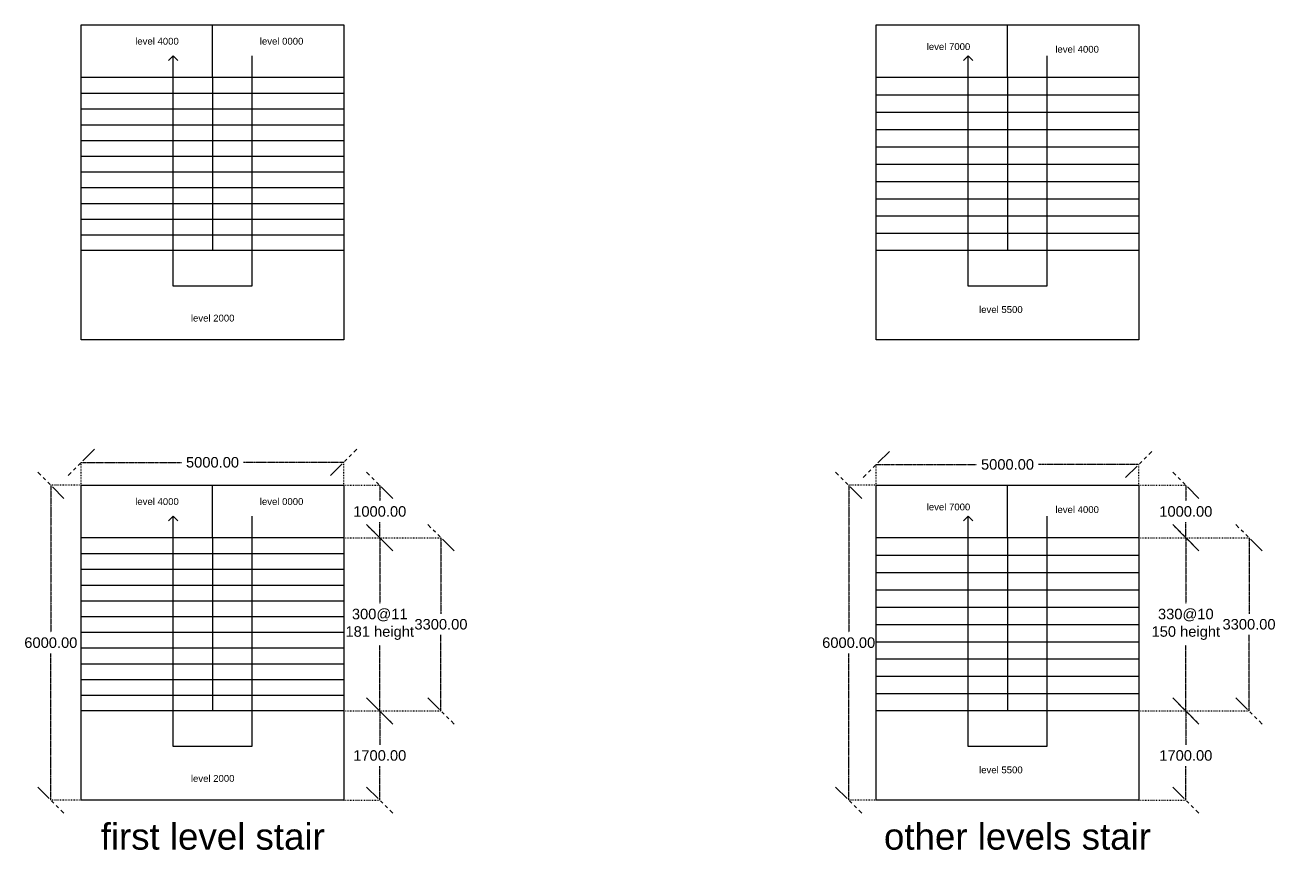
# Model space of a CAD drawing. Header units: inches. Extents: x 365522 to 1532898, y 226114 to 309319.
# Drawn here: x 1509092 to 1532898, y 227698 to 243421 of the extents above; entities that cross this region are included whole.
import ezdxf

# ---------------------------------------------------------------- set-up
doc = ezdxf.new("R2010")
doc.units = ezdxf.units.IN
doc.header["$MEASUREMENT"] = 0
doc.linetypes.add('ACAD_ISO03W100', pattern=[30, 12, -18])
doc.linetypes.add('PHANTOM2', pattern=[1.25, 0.625, -0.125, 0.125, -0.125, 0.125, -0.125])
for name, color, linetype in [('dimensions', 1, 'PHANTOM2'), ('door and stairs', 3, 'Continuous'), ('text', 3, 'Continuous')]:
    doc.layers.add(name, color=color, linetype=linetype)
doc.styles.get("Standard").update_dxf_attribs({"font": 'arial.ttf'})
doc.dimstyles.new('Dim_1', dxfattribs={"dimtxt": 500, "dimasz": 500, "dimexe": 0.0625, "dimexo": 0.0625, "dimgap": 100, "dimtad": 0, "dimtih": 1, "dimtoh": 1, "dimzin": 0, "dimdsep": 46, "dimtxsty": 'Standard', "dimblk": 'OBLIQUE', "dimcen": 0.09, "dimclrd": 256, "dimclre": 256, "dimclrt": 256, "dimadec": 0, "dimazin": 0, "dimtfac": 1, "dimtofl": 0, "dimtmove": 0, "dimatfit": 3, "dimfxl": 1, "dimtfillclr": 256, "dimtolj": 1, "dimtzin": 0, "dimlwe": -1, "dimarcsym": 0})

# ---------------------------------------------------------------- blocks, each defined once
blk = doc.blocks.new('_Oblique')
at = {"color": 0, "linetype": 'ByBlock', "lineweight": -2}
blk.add_line((-0.5, -0.5), (0.5, 0.5), dxfattribs=at)
blk = doc.blocks.new('*D243')
at = {"layer": 'Defpoints', "color": 0, "transparency": 16777216}
for p in [(1515163, 233649), (1515163, 230349), (1517014, 230349)]:
    blk.add_point(p, dxfattribs=at)
at = {"layer": 'dimensions', "linetype": 'ACAD_ISO03W100', "transparency": 16777216}
for p, q in [((1515163, 233649), (1517014, 233649)), ((1515163, 230349), (1517014, 230349))]:
    blk.add_line(p, q, dxfattribs=at)
at = {"layer": 'dimensions', "lineweight": -2, "transparency": 16777216}
for p, q in [((1517014, 233649), (1517014, 232201)), ((1517014, 230349), (1517014, 231796))]:
    blk.add_line(p, q, dxfattribs=at)
at = {"layer": 'dimensions', "lineweight": -2, "transparency": 16777216, "xscale": 500, "yscale": 500, "zscale": 500}
for p, rotation in [((1517014, 233649), 90), ((1517014, 230349), 270)]:
    blk.add_blockref('_Oblique', p, dxfattribs=dict(at, rotation=rotation))
at = {"layer": 'dimensions', "transparency": 16777216, "insert": (1517014, 231999), "char_height": 200, "attachment_point": 5}
blk.add_mtext('\\A1;3300.00', dxfattribs=at)
blk = doc.blocks.new('*D244')
at = {"layer": 'Defpoints', "color": 0, "transparency": 16777216}
for p in [(1515163, 233649), (1515163, 230349), (1515848, 230349)]:
    blk.add_point(p, dxfattribs=at)
at = {"layer": 'dimensions', "linetype": 'ACAD_ISO03W100', "transparency": 16777216}
for p, q in [((1515163, 233649), (1515848, 233649)), ((1515163, 230349), (1515848, 230349))]:
    blk.add_line(p, q, dxfattribs=at)
at = {"layer": 'dimensions', "lineweight": -2, "transparency": 16777216}
for p, q in [((1515848, 233649), (1515848, 232397)), ((1515848, 230349), (1515848, 231600))]:
    blk.add_line(p, q, dxfattribs=at)
at = {"layer": 'dimensions', "lineweight": -2, "transparency": 16777216, "xscale": 500, "yscale": 500, "zscale": 500}
for p, rotation in [((1515848, 233649), 90), ((1515848, 230349), 270)]:
    blk.add_blockref('_Oblique', p, dxfattribs=dict(at, rotation=rotation))
at = {"layer": 'dimensions', "transparency": 16777216, "insert": (1515848, 231999), "char_height": 200, "attachment_point": 5}
blk.add_mtext('\\A1;300@11^J181 height', dxfattribs=at)
blk = doc.blocks.new('*D245')
at = {"layer": 'Defpoints', "color": 0, "transparency": 16777216}
for p in [(1530304, 233649), (1530304, 230349), (1532404, 230349)]:
    blk.add_point(p, dxfattribs=at)
at = {"layer": 'dimensions', "linetype": 'ACAD_ISO03W100', "transparency": 16777216}
for p, q in [((1530304, 233649), (1532404, 233649)), ((1530304, 230349), (1532404, 230349))]:
    blk.add_line(p, q, dxfattribs=at)
at = {"layer": 'dimensions', "lineweight": -2, "transparency": 16777216}
for p, q in [((1532404, 233649), (1532404, 232201)), ((1532404, 230349), (1532404, 231796))]:
    blk.add_line(p, q, dxfattribs=at)
at = {"layer": 'dimensions', "lineweight": -2, "transparency": 16777216, "xscale": 500, "yscale": 500, "zscale": 500}
for p, rotation in [((1532404, 233649), 90), ((1532404, 230349), 270)]:
    blk.add_blockref('_Oblique', p, dxfattribs=dict(at, rotation=rotation))
at = {"layer": 'dimensions', "transparency": 16777216, "insert": (1532404, 231999), "char_height": 200, "attachment_point": 5}
blk.add_mtext('\\A1;3300.00', dxfattribs=at)
blk = doc.blocks.new('*D246')
at = {"layer": 'Defpoints', "color": 0, "transparency": 16777216}
for p in [(1530304, 233649), (1530304, 230349), (1531200, 230349)]:
    blk.add_point(p, dxfattribs=at)
at = {"layer": 'dimensions', "linetype": 'ACAD_ISO03W100', "transparency": 16777216}
for p, q in [((1530304, 233649), (1531200, 233649)), ((1530304, 230349), (1531200, 230349))]:
    blk.add_line(p, q, dxfattribs=at)
at = {"layer": 'dimensions', "lineweight": -2, "transparency": 16777216}
for p, q in [((1531200, 233649), (1531200, 232397)), ((1531200, 230349), (1531200, 231600))]:
    blk.add_line(p, q, dxfattribs=at)
at = {"layer": 'dimensions', "lineweight": -2, "transparency": 16777216, "xscale": 500, "yscale": 500, "zscale": 500}
for p, rotation in [((1531200, 233649), 90), ((1531200, 230349), 270)]:
    blk.add_blockref('_Oblique', p, dxfattribs=dict(at, rotation=rotation))
at = {"layer": 'dimensions', "transparency": 16777216, "insert": (1531200, 231999), "char_height": 200, "attachment_point": 5}
blk.add_mtext('\\A1;330@10^J150 height', dxfattribs=at)
blk = doc.blocks.new('*D247')
at = {"layer": 'Defpoints', "color": 0, "transparency": 16777216}
for p in [(1515163, 230349), (1515163, 228649), (1515848, 228649)]:
    blk.add_point(p, dxfattribs=at)
at = {"layer": 'dimensions', "linetype": 'ACAD_ISO03W100', "transparency": 16777216}
for p, q in [((1515163, 230349), (1515848, 230349)), ((1515163, 228649), (1515848, 228649))]:
    blk.add_line(p, q, dxfattribs=at)
at = {"layer": 'dimensions', "lineweight": -2, "transparency": 16777216}
for p, q in [((1515848, 230349), (1515848, 229701)), ((1515848, 228649), (1515848, 229296))]:
    blk.add_line(p, q, dxfattribs=at)
at = {"layer": 'dimensions', "lineweight": -2, "transparency": 16777216, "xscale": 500, "yscale": 500, "zscale": 500}
for p, rotation in [((1515848, 230349), 90), ((1515848, 228649), 270)]:
    blk.add_blockref('_Oblique', p, dxfattribs=dict(at, rotation=rotation))
at = {"layer": 'dimensions', "transparency": 16777216, "insert": (1515848, 229499), "char_height": 200, "attachment_point": 5}
blk.add_mtext('\\A1;1700.00', dxfattribs=at)
blk = doc.blocks.new('*D248')
at = {"layer": 'Defpoints', "color": 0, "transparency": 16777216}
for p in [(1515163, 234649), (1515163, 233649), (1515848, 233649)]:
    blk.add_point(p, dxfattribs=at)
at = {"layer": 'dimensions', "linetype": 'ACAD_ISO03W100', "transparency": 16777216}
for p, q in [((1515163, 234649), (1515848, 234649)), ((1515163, 233649), (1515848, 233649))]:
    blk.add_line(p, q, dxfattribs=at)
at = {"layer": 'dimensions', "lineweight": -2, "transparency": 16777216}
for p, q in [((1515848, 234649), (1515848, 234351)), ((1515848, 233649), (1515848, 233946))]:
    blk.add_line(p, q, dxfattribs=at)
at = {"layer": 'dimensions', "lineweight": -2, "transparency": 16777216, "xscale": 500, "yscale": 500, "zscale": 500}
for p, rotation in [((1515848, 234649), 90), ((1515848, 233649), 270)]:
    blk.add_blockref('_Oblique', p, dxfattribs=dict(at, rotation=rotation))
at = {"layer": 'dimensions', "transparency": 16777216, "insert": (1515848, 234149), "char_height": 200, "attachment_point": 5}
blk.add_mtext('\\A1;1000.00', dxfattribs=at)
blk = doc.blocks.new('*D249')
at = {"layer": 'Defpoints', "color": 0, "transparency": 16777216}
for p in [(1530304, 234649), (1530304, 233649), (1531200, 233649)]:
    blk.add_point(p, dxfattribs=at)
at = {"layer": 'dimensions', "linetype": 'ACAD_ISO03W100', "transparency": 16777216}
for p, q in [((1530304, 234649), (1531200, 234649)), ((1530304, 233649), (1531200, 233649))]:
    blk.add_line(p, q, dxfattribs=at)
at = {"layer": 'dimensions', "lineweight": -2, "transparency": 16777216}
for p, q in [((1531200, 234649), (1531200, 234351)), ((1531200, 233649), (1531200, 233946))]:
    blk.add_line(p, q, dxfattribs=at)
at = {"layer": 'dimensions', "lineweight": -2, "transparency": 16777216, "xscale": 500, "yscale": 500, "zscale": 500}
for p, rotation in [((1531200, 234649), 90), ((1531200, 233649), 270)]:
    blk.add_blockref('_Oblique', p, dxfattribs=dict(at, rotation=rotation))
at = {"layer": 'dimensions', "transparency": 16777216, "insert": (1531200, 234149), "char_height": 200, "attachment_point": 5}
blk.add_mtext('\\A1;1000.00', dxfattribs=at)
blk = doc.blocks.new('*D250')
at = {"layer": 'Defpoints', "color": 0, "transparency": 16777216}
for p in [(1530304, 230349), (1530304, 228649), (1531200, 228649)]:
    blk.add_point(p, dxfattribs=at)
at = {"layer": 'dimensions', "linetype": 'ACAD_ISO03W100', "transparency": 16777216}
for p, q in [((1530304, 230349), (1531200, 230349)), ((1530304, 228649), (1531200, 228649))]:
    blk.add_line(p, q, dxfattribs=at)
at = {"layer": 'dimensions', "lineweight": -2, "transparency": 16777216}
for p, q in [((1531200, 230349), (1531200, 229701)), ((1531200, 228649), (1531200, 229296))]:
    blk.add_line(p, q, dxfattribs=at)
at = {"layer": 'dimensions', "lineweight": -2, "transparency": 16777216, "xscale": 500, "yscale": 500, "zscale": 500}
for p, rotation in [((1531200, 230349), 90), ((1531200, 228649), 270)]:
    blk.add_blockref('_Oblique', p, dxfattribs=dict(at, rotation=rotation))
at = {"layer": 'dimensions', "transparency": 16777216, "insert": (1531200, 229499), "char_height": 200, "attachment_point": 5}
blk.add_mtext('\\A1;1700.00', dxfattribs=at)
blk = doc.blocks.new('*D251')
at = {"layer": 'Defpoints', "color": 0, "transparency": 16777216}
for p in [(1515163, 235086), (1510163, 234649), (1515163, 234649)]:
    blk.add_point(p, dxfattribs=at)
at = {"layer": 'dimensions', "linetype": 'ACAD_ISO03W100', "transparency": 16777216}
for p, q in [((1510163, 234649), (1510163, 235086)), ((1515163, 234649), (1515163, 235086))]:
    blk.add_line(p, q, dxfattribs=at)
at = {"layer": 'dimensions', "lineweight": -2, "transparency": 16777216}
for p, q in [((1510163, 235086), (1512071, 235086)), ((1515163, 235086), (1513256, 235086))]:
    blk.add_line(p, q, dxfattribs=at)
at = {"layer": 'dimensions', "lineweight": -2, "transparency": 16777216, "xscale": 500, "yscale": 500, "zscale": 500, "rotation": 180}
blk.add_blockref('_Oblique', (1510163, 235086), dxfattribs=at)
at = {"layer": 'dimensions', "lineweight": -2, "transparency": 16777216, "xscale": 500, "yscale": 500, "zscale": 500}
blk.add_blockref('_Oblique', (1515163, 235086), dxfattribs=at)
at = {"layer": 'dimensions', "transparency": 16777216, "insert": (1512663, 235086), "char_height": 200, "attachment_point": 5}
blk.add_mtext('\\A1;5000.00', dxfattribs=at)
blk = doc.blocks.new('*D252')
at = {"layer": 'Defpoints', "color": 0, "transparency": 16777216}
for p in [(1510163, 234649), (1509584, 228649), (1510163, 228649)]:
    blk.add_point(p, dxfattribs=at)
at = {"layer": 'dimensions', "linetype": 'ACAD_ISO03W100', "transparency": 16777216}
for p, q in [((1510163, 234649), (1509584, 234649)), ((1510163, 228649), (1509584, 228649))]:
    blk.add_line(p, q, dxfattribs=at)
at = {"layer": 'dimensions', "lineweight": -2, "transparency": 16777216}
for p, q in [((1509584, 234649), (1509584, 231851)), ((1509584, 228649), (1509584, 231446))]:
    blk.add_line(p, q, dxfattribs=at)
at = {"layer": 'dimensions', "lineweight": -2, "transparency": 16777216, "xscale": 500, "yscale": 500, "zscale": 500}
for p, rotation in [((1509584, 234649), 90), ((1509584, 228649), 270)]:
    blk.add_blockref('_Oblique', p, dxfattribs=dict(at, rotation=rotation))
at = {"layer": 'dimensions', "transparency": 16777216, "insert": (1509584, 231649), "char_height": 200, "attachment_point": 5}
blk.add_mtext('\\A1;6000.00', dxfattribs=at)
blk = doc.blocks.new('*D253')
at = {"layer": 'Defpoints', "color": 0, "transparency": 16777216}
for p in [(1525304, 234649), (1524779, 228649), (1525304, 228649)]:
    blk.add_point(p, dxfattribs=at)
at = {"layer": 'dimensions', "linetype": 'ACAD_ISO03W100', "transparency": 16777216}
for p, q in [((1525304, 234649), (1524779, 234649)), ((1525304, 228649), (1524779, 228649))]:
    blk.add_line(p, q, dxfattribs=at)
at = {"layer": 'dimensions', "lineweight": -2, "transparency": 16777216}
for p, q in [((1524779, 234649), (1524779, 231851)), ((1524779, 228649), (1524779, 231446))]:
    blk.add_line(p, q, dxfattribs=at)
at = {"layer": 'dimensions', "lineweight": -2, "transparency": 16777216, "xscale": 500, "yscale": 500, "zscale": 500}
for p, rotation in [((1524779, 234649), 90), ((1524779, 228649), 270)]:
    blk.add_blockref('_Oblique', p, dxfattribs=dict(at, rotation=rotation))
at = {"layer": 'dimensions', "transparency": 16777216, "insert": (1524779, 231649), "char_height": 200, "attachment_point": 5}
blk.add_mtext('\\A1;6000.00', dxfattribs=at)
blk = doc.blocks.new('*D254')
at = {"layer": 'Defpoints', "color": 0, "transparency": 16777216}
for p in [(1530304, 235045), (1525304, 234649), (1530304, 234649)]:
    blk.add_point(p, dxfattribs=at)
at = {"layer": 'dimensions', "linetype": 'ACAD_ISO03W100', "transparency": 16777216}
for p, q in [((1525304, 234649), (1525304, 235045)), ((1530304, 234649), (1530304, 235045))]:
    blk.add_line(p, q, dxfattribs=at)
at = {"layer": 'dimensions', "lineweight": -2, "transparency": 16777216}
for p, q in [((1525304, 235045), (1527211, 235045)), ((1530304, 235045), (1528396, 235045))]:
    blk.add_line(p, q, dxfattribs=at)
at = {"layer": 'dimensions', "lineweight": -2, "transparency": 16777216, "xscale": 500, "yscale": 500, "zscale": 500, "rotation": 180}
blk.add_blockref('_Oblique', (1525304, 235045), dxfattribs=at)
at = {"layer": 'dimensions', "lineweight": -2, "transparency": 16777216, "xscale": 500, "yscale": 500, "zscale": 500}
blk.add_blockref('_Oblique', (1530304, 235045), dxfattribs=at)
at = {"layer": 'dimensions', "transparency": 16777216, "insert": (1527804, 235045), "char_height": 200, "attachment_point": 5}
blk.add_mtext('\\A1;5000.00', dxfattribs=at)

msp = doc.modelspace()

# ---------------------------------------------------------------- linework, layer by layer
at = {"layer": 'door and stairs'}
for p, q in [((1510163.262, 243420.965), (1515163.262, 243420.965)), ((1510163.262, 242420.965), (1510163.262, 243420.965)), ((1512663.262, 242420.965), (1512663.262, 243420.965)), ((1515163.262, 243420.965), (1515163.262, 242420.965)), ((1525303.919, 243420.965), (1530303.919, 243420.965)), ((1525303.919, 242420.965), (1525303.919, 243420.965)), ((1527803.919, 242420.965), (1527803.919, 243420.965)), ((1530303.919, 243420.965), (1530303.919, 242420.965)), ((1511913.262, 242834.812), (1511824.293, 242745.674)), ((1511913.262, 238446.074), (1511913.262, 242834.812)), ((1511913.262, 242834.812), (1512002.23, 242745.674)), ((1513413.262, 242834.812), (1513413.262, 238446.074)), ((1527053.919, 242834.812), (1526964.951, 242745.674)), ((1527053.919, 238446.074), (1527053.919, 242834.812)), ((1527053.919, 242834.812), (1527142.887, 242745.674)), ((1528553.919, 242834.812), (1528553.919, 238446.074)), ((1515163.262, 242420.965), (1510163.262, 242420.965)), ((1510163.262, 239120.965), (1510163.262, 242420.965)), ((1512663.262, 242420.965), (1512663.262, 239120.965)), ((1515163.262, 242420.965), (1515163.262, 239120.965)), ((1530303.919, 242420.965), (1525303.919, 242420.965)), ((1525303.919, 239120.965), (1525303.919, 242420.965)), ((1527803.919, 242420.965), (1527803.919, 239120.965)), ((1530303.919, 242420.965), (1530303.919, 239120.965)), ((1510163.262, 242120.965), (1515163.262, 242120.965)), ((1525303.919, 242090.965), (1530303.919, 242090.965)), ((1510163.262, 241820.965), (1515163.262, 241820.965)), ((1525303.919, 241760.965), (1530303.919, 241760.965)), ((1510163.262, 241520.965), (1515163.262, 241520.965)), ((1525303.919, 241430.965), (1530303.919, 241430.965)), ((1510163.262, 241220.965), (1515163.262, 241220.965)), ((1525303.919, 241100.965), (1530303.919, 241100.965)), ((1510163.262, 240920.965), (1515163.262, 240920.965)), ((1525303.919, 240770.965), (1530303.919, 240770.965)), ((1510163.262, 240620.965), (1515163.262, 240620.965)), ((1510163.262, 240320.965), (1515163.262, 240320.965)), ((1525303.919, 240440.965), (1530303.919, 240440.965)), ((1510163.262, 240020.965), (1515163.262, 240020.965)), ((1525303.919, 240110.965), (1530303.919, 240110.965)), ((1525303.919, 239780.965), (1530303.919, 239780.965)), ((1510163.262, 239720.965), (1515163.262, 239720.965)), ((1510163.262, 239420.965), (1515163.262, 239420.965)), ((1525303.919, 239450.965), (1530303.919, 239450.965)), ((1515163.262, 239120.965), (1510163.262, 239120.965)), ((1510163.262, 237420.965), (1510163.262, 239120.965)), ((1515163.262, 239120.965), (1515163.262, 237420.965)), ((1530303.919, 239120.965), (1525303.919, 239120.965)), ((1525303.919, 237420.965), (1525303.919, 239120.965)), ((1530303.919, 239120.965), (1530303.919, 237420.965)), ((1513413.262, 238446.074), (1511913.262, 238446.074)), ((1528553.919, 238446.074), (1527053.919, 238446.074)), ((1515163.262, 237420.965), (1510163.262, 237420.965)), ((1530303.919, 237420.965), (1525303.919, 237420.965)), ((1510163.262, 234648.512), (1515163.262, 234648.512)), ((1510163.262, 233648.512), (1510163.262, 234648.512)), ((1512663.262, 233648.512), (1512663.262, 234648.512)), ((1515163.262, 234648.512), (1515163.262, 233648.512)), ((1525303.919, 234648.512), (1530303.919, 234648.512)), ((1525303.919, 233648.512), (1525303.919, 234648.512)), ((1527803.919, 233648.512), (1527803.919, 234648.512)), ((1530303.919, 234648.512), (1530303.919, 233648.512)), ((1511913.262, 234062.359), (1511824.293, 233973.221)), ((1511913.262, 229673.621), (1511913.262, 234062.359)), ((1511913.262, 234062.359), (1512002.23, 233973.221)), ((1513413.262, 234062.359), (1513413.262, 229673.621)), ((1527053.919, 234062.359), (1526964.951, 233973.221)), ((1527053.919, 229673.621), (1527053.919, 234062.359)), ((1527053.919, 234062.359), (1527142.887, 233973.221)), ((1528553.919, 234062.359), (1528553.919, 229673.621)), ((1515163.262, 233648.512), (1510163.262, 233648.512)), ((1510163.262, 230348.512), (1510163.262, 233648.512)), ((1512663.262, 233648.512), (1512663.262, 230348.512)), ((1515163.262, 233648.512), (1515163.262, 230348.512)), ((1530303.919, 233648.512), (1525303.919, 233648.512)), ((1525303.919, 230348.512), (1525303.919, 233648.512)), ((1527803.919, 233648.512), (1527803.919, 230348.512)), ((1530303.919, 233648.512), (1530303.919, 230348.512)), ((1510163.262, 233348.512), (1515163.262, 233348.512)), ((1525303.919, 233318.512), (1530303.919, 233318.512)), ((1510163.262, 233048.512), (1515163.262, 233048.512)), ((1525303.919, 232988.512), (1530303.919, 232988.512)), ((1510163.262, 232748.512), (1515163.262, 232748.512)), ((1525303.919, 232658.512), (1530303.919, 232658.512)), ((1510163.262, 232448.512), (1515163.262, 232448.512)), ((1510163.262, 232148.512), (1515163.262, 232148.512)), ((1525303.919, 232328.512), (1530303.919, 232328.512)), ((1525303.919, 231998.512), (1530303.919, 231998.512)), ((1510163.262, 231848.512), (1515163.262, 231848.512)), ((1525303.919, 231668.512), (1530303.919, 231668.512)), ((1510163.262, 231548.512), (1515163.262, 231548.512)), ((1510163.262, 231248.512), (1515163.262, 231248.512)), ((1525303.919, 231338.512), (1530303.919, 231338.512)), ((1510163.262, 230948.512), (1515163.262, 230948.512)), ((1525303.919, 231008.512), (1530303.919, 231008.512)), ((1510163.262, 230648.512), (1515163.262, 230648.512)), ((1525303.919, 230678.512), (1530303.919, 230678.512)), ((1515163.262, 230348.512), (1510163.262, 230348.512)), ((1510163.262, 228648.512), (1510163.262, 230348.512)), ((1515163.262, 230348.512), (1515163.262, 228648.512)), ((1530303.919, 230348.512), (1525303.919, 230348.512)), ((1525303.919, 228648.512), (1525303.919, 230348.512)), ((1530303.919, 230348.512), (1530303.919, 228648.512)), ((1513413.262, 229673.621), (1511913.262, 229673.621)), ((1528553.919, 229673.621), (1527053.919, 229673.621)), ((1515163.262, 228648.512), (1510163.262, 228648.512)), ((1530303.919, 228648.512), (1525303.919, 228648.512))]:
    msp.add_line(p, q, dxfattribs=at)

# ---------------------------------------------------------------- texts
for s, p in [('level 4000', (1511191.09, 243046.45)), ('level 0000', (1513564.095, 243046.45)), ('level 7000', (1526265.342, 242943.024)), ('level 4000', (1528715.154, 242892.81)), ('level 5500', (1527263.159, 237932.77)), ('level 2000', (1512251.37, 237769.333)), ('level 4000', (1511191.09, 234273.998)), ('level 0000', (1513564.095, 234273.998)), ('level 7000', (1526265.342, 234170.571)), ('level 4000', (1528715.154, 234120.357)), ('level 5500', (1527263.159, 229160.317)), ('level 2000', (1512251.37, 228996.88))]:
    msp.add_text(s, height=130.2439, dxfattribs=at).set_placement(p)
at = {"layer": 'text'}
for s, p in [('first level stair', (1510532.826, 227705.366)), ('other levels stair', (1525450.582, 227705.366))]:
    msp.add_text(s, height=500, dxfattribs=at).set_placement(p)

# ---------------------------------------------------------------- dimensions: what is measured, and where the dimension line sits
at = {"layer": 'dimensions'}
for base, p1, p2, picture, middle in [((1515163.262, 235085.622), (1510163.262, 234648.512), (1515163.262, 234648.512), '*D251', (1512663.262, 235085.622)), ((1530303.919, 235044.721), (1525303.919, 234648.512), (1530303.919, 234648.512), '*D254', (1527803.919, 235044.721))]:
    dim = msp.add_linear_dim(base=base, p1=p1, p2=p2, dimstyle='Dim_1', override={"dimtxt": 200}, dxfattribs=at)
    dim.commit()
    dim.dimension.update_dxf_attribs({"geometry": picture, "text_midpoint": middle})
for base, p1, p2, picture, middle in [((1509584.099, 228648.512), (1510163.262, 234648.512), (1510163.262, 228648.512), '*D252', (1509584.099, 231648.512)), ((1515848.127, 233648.512), (1515163.262, 234648.512), (1515163.262, 233648.512), '*D248', (1515848.127, 234148.512)), ((1524779.055, 228648.512), (1525303.919, 234648.512), (1525303.919, 228648.512), '*D253', (1524779.055, 231648.512)), ((1531200.088, 233648.512), (1530303.919, 234648.512), (1530303.919, 233648.512), '*D249', (1531200.088, 234148.512)), ((1517013.948, 230348.512), (1515163.262, 233648.512), (1515163.262, 230348.512), '*D243', (1517013.948, 231998.512)), ((1515848.127, 228648.512), (1515163.262, 230348.512), (1515163.262, 228648.512), '*D247', (1515848.127, 229498.512)), ((1531200.119, 228648.512), (1530303.919, 230348.512), (1530303.919, 228648.512), '*D250', (1531200.119, 229498.512))]:
    dim = msp.add_linear_dim(base=base, p1=p1, p2=p2, angle=90, dimstyle='Dim_1', override={"dimtxt": 200}, dxfattribs=at)
    dim.commit()
    dim.dimension.update_dxf_attribs({"geometry": picture, "text_midpoint": middle})
for base, p1, p2, text, picture, middle in [((1515848.127, 230348.512), (1515163.262, 233648.512), (1515163.262, 230348.512), '300@11^J181 height', '*D244', (1515848.127, 231998.512)), ((1531200.088, 230348.512), (1530303.919, 233648.512), (1530303.919, 230348.512), '330@10^J150 height', '*D246', (1531200.088, 231998.512))]:
    dim = msp.add_linear_dim(base=base, p1=p1, p2=p2, angle=90, text=text, dimstyle='Dim_1', override={"dimtxt": 200}, dxfattribs=at)
    dim.commit()
    dim.dimension.update_dxf_attribs({"geometry": picture, "text_midpoint": middle})
dim = msp.add_linear_dim(base=(1532404.343, 230348.512), p1=(1530303.919, 233648.512), p2=(1530303.919, 230348.512), angle=90, dimstyle='Dim_1', override={"dimtxt": 200}, dxfattribs=at)
dim.commit()
dim.dimension.update_dxf_attribs({"geometry": '*D245', "text_midpoint": (1532404.343, 231998.512), "dimtype": 160})

doc.saveas('drawing.dxf')
